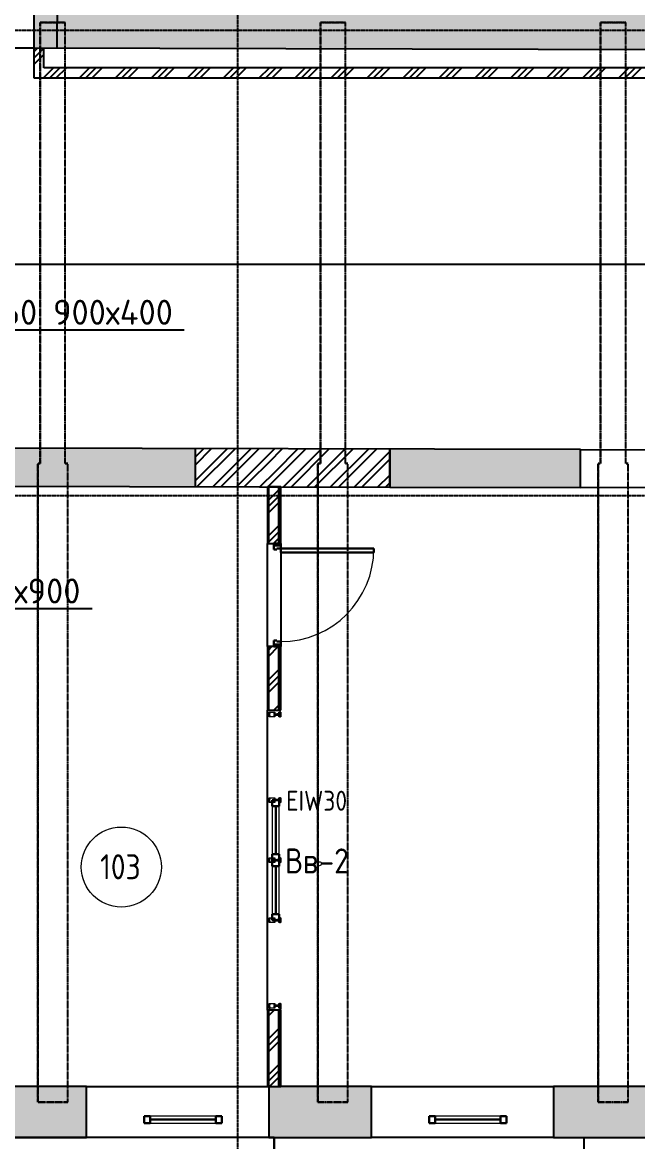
# Model space of a CAD drawing. Header units: millimetres. Extents: x -33838 to 476301, y -41806 to 120107.
# Drawn here: x 16456 to 22603, y 2147 to 13336 of the extents above; entities that cross this region are included whole.
import ezdxf
from ezdxf import colors
from ezdxf.entities.mleader import LeaderData, LeaderLine
from ezdxf.math import Vec2, Vec3

# ---------------------------------------------------------------- set-up
doc = ezdxf.new("R2010")
doc.units = ezdxf.units.MM
for name, pattern in [('ADSK_Линия сетки', [25, 20, -2.5, 0, -2.5]), ('ADSK_Сверху', [4.5, 3, -1.5]), ('ADSK_Снесено', [4.5, 3, -1.5])]:
    doc.linetypes.add(name, pattern=pattern)
for name, color, linetype, lineweight, true_color in [('_ Окна', 5, 'Continuous', 30, 0x0000ff), ('Стены внутренние', 5, 'Continuous', 18, 0x0000ff), ('Стены наружные', 1, 'ADSK_Снесено', 18, 0xff0000), ('Стены штриховка', 5, 'Continuous', 18, 0x0000ff)]:
    doc.layers.add(name, color=color, linetype=linetype, lineweight=lineweight, true_color=true_color)
for name, color, linetype, lineweight in [('Витраж', 251, 'Continuous', 18), ('Двери', 251, 'Continuous', 18), ('Каркас', 7, 'Continuous', 18), ('Марки', 7, 'Continuous', 20), ('Марки помещений', 7, 'Continuous', 20), ('Окна', 251, 'Continuous', 18), ('Перекрытие', 7, 'Continuous', 18), ('Узлы', 7, 'Continuous', 18)]:
    doc.layers.add(name, color=color, linetype=linetype, lineweight=lineweight)
doc.layers.get('Витраж').off()
doc.styles.add('GOST Common_1', font='GOST Common_0.ttf', dxfattribs={"width": 0.9, "height": 200})
doc.styles.add('GOST Common_2', font='GOST Common_0.ttf', dxfattribs={"width": 0.9, "height": 250})
doc.styles.add('ISOCPEUR', font='isocpeur.ttf', dxfattribs={"height": 250})
pattern_1 = [(45, (0, 0), (-179.6051, 179.6051), []), (45, (63.5, 0), (0, 359.2102), []), (45, (-63.5, 0), (0, 359.2102), [])]
pattern_2 = [(45, (0, 0), (-117.8655, 117.8655), []), (45, (78.58, 0), (-117.8655, 117.8655), [])]

# ---------------------------------------------------------------- blocks, each defined once
blk = doc.blocks.new('Витраж-тент со смещением вовне - 60мм 30 сдвиг-1466957-01 План 1-го этажа маркировочный')
at = {"layer": '_ Окна'}
for p, q in [((-387.5, 25), (-387.5, -45)), ((-387.5, 25), (-327.5, 25)), ((-387.5, -45), (-387.5, 25)), ((-327.5, 25), (-327.5, -45)), ((387.5, 25), (327.5, 25)), ((327.5, 25), (327.5, -45)), ((387.5, -45), (387.5, 25)), ((387.5, -45), (387.5, 25)), ((-327.5, -45), (-387.5, -45)), ((-327.5, -10), (327.5, -10)), ((327.5, -45), (387.5, -45))]:
    blk.add_line(p, q, dxfattribs=at)
at = {"layer": 'Окна'}
for p, q in [((327.5, 25), (-327.5, 25)), ((-327.5, -45), (327.5, -45))]:
    blk.add_line(p, q, dxfattribs=at)
blk = doc.blocks.new('Витраж-тент - 60мм СМ4-2279101-01 План 1-го этажа маркировочный')
at = {"layer": '_ Окна'}
for p, q in [((-299.8125, 25), (-299.8125, -45)), ((-299.8125, 25), (-239.8125, 25)), ((-299.8125, -45), (-299.8125, 25)), ((-239.8125, 25), (-239.8125, -45)), ((299.8125, 25), (239.8125, 25)), ((239.8125, 25), (239.8125, -45)), ((299.8125, -45), (299.8125, 25)), ((299.8125, -45), (299.8125, 25)), ((-239.8125, -45), (-299.8125, -45)), ((-239.8125, -10), (239.8125, -10)), ((239.8125, -45), (299.8125, -45))]:
    blk.add_line(p, q, dxfattribs=at)
at = {"layer": 'Окна'}
for p, q in [((239.8125, 25), (-239.8125, 25)), ((-239.8125, -45), (239.8125, -45))]:
    blk.add_line(p, q, dxfattribs=at)
blk = doc.blocks.new('Прямоугольный импост - 48х116-1503859-01 План 1-го этажа маркировочный')
at = {"layer": 'Узлы', "color": 5, "true_color": 0x0000ff}
for p, q in [((-24, 77), (-24, 20)), ((24, 77), (-24, 77)), ((-24, 20), (-18, 20)), ((-21, 23), (-21, 74)), ((-21, 74), (-17, 74)), ((-21, 26), (-21, 23)), ((-21, 23), (-21, 23)), ((-4, 27), (-20, 27)), ((-17, 24), (-16, 24)), ((-15, 72), (-15, 71)), ((-15, 71), (-9, 71)), ((-15, 20), (-12, 20)), ((-11, 21), (-11, 24)), ((-10, 24), (-6, 24)), ((-10, 24), (-10, 22)), ((-10, 22), (-8, 22)), ((-9, 71), (-9, 72)), ((-8, 74), (8, 74)), ((-8, 22), (-8, 2)), ((-8, 2), (-7, 2)), ((-8, -14), (-8, 0)), ((-7, 0), (-8, 0)), ((-6, 2), (-6, 1)), ((-5, 24), (-5, 21)), ((-5, 5), (-5, 23)), ((-3, 5), (-5, 5)), ((-4, 20), (-1, 20)), ((-3, 24), (-3, 25)), ((3, 24), (-3, 24)), ((-3, -1), (-1, 4)), ((-1, 20), (0, 21)), ((0, 21), (1, 20)), ((1, 20), (4, 20)), ((1, 4), (3, -1)), ((3, 25), (3, 24)), ((5, 5), (3, 5)), ((20, 27), (4, 27)), ((5, 21), (5, 24)), ((5, 23), (5, 5)), ((6, 24), (10, 24)), ((6, 1), (6, 2)), ((7, 2), (8, 2)), ((8, 0), (7, 0)), ((8, 2), (8, 22)), ((8, 22), (10, 22)), ((8, -14), (8, 0)), ((9, 72), (9, 71)), ((9, 71), (15, 71)), ((10, 22), (10, 24)), ((11, 24), (11, 21)), ((12, 20), (15, 20)), ((15, 71), (15, 72)), ((16, 24), (17, 24)), ((17, 74), (21, 74)), ((18, 20), (24, 20)), ((21, 74), (21, 23)), ((21, 23), (21, 26)), ((21, 23), (21, 23)), ((24, 20), (24, 77)), ((-24, -20), (-24, -25)), ((-24, -27), (-24, -39)), ((-24, -39), (24, -39)), ((-21, -20), (-23, -20)), ((-23, -25), (-22, -25)), ((-23, -38), (-23, -28)), ((-23, -28), (-22, -28)), ((-7, -38), (-23, -38)), ((-22, -26), (-22, -26)), ((-22, -28), (-19, -33)), ((-18, -23), (-21, -23)), ((-19, -29), (-19, -25)), ((-19, -25), (-16, -25)), ((-17, -32), (-19, -29)), ((-6, -20), (-17, -20)), ((-15, -24), (-15, -22)), ((-15, -22), (-8, -22)), ((-7, -14), (-8, -14)), ((-8, -22), (-8, -23)), ((0, -23), (-8, -23)), ((-7, -14), (-7, -14)), ((-7, -14), (-6, -14)), ((0, -38), (-7, -38)), ((-6, -14), (-4, -14)), ((-5, -19), (-6, -20)), ((-2, -1), (-5, -4)), ((-5, -4), (-5, -14)), ((-5, -4), (5, -4)), ((5, -20), (-5, -20)), ((-5, -20), (-5, -19)), ((-4, -14), (-4, -14)), ((-4, -14), (-4, -14)), ((-4, -14), (-3, -14)), ((-3, -14), (-3, -1)), ((2, -1), (-2, -1)), ((0, -22), (0, -23)), ((0, -23), (0, -22)), ((8, -23), (0, -23)), ((16, -38), (0, -38)), ((5, -4), (2, -1)), ((3, -1), (3, -14)), ((3, -14), (4, -14)), ((4, -14), (4, -14)), ((4, -14), (4, -14)), ((4, -14), (6, -14)), ((5, -4), (5, -14)), ((6, -20), (5, -19)), ((5, -19), (5, -20)), ((6, -14), (7, -14)), ((17, -20), (6, -20)), ((7, -14), (7, -14)), ((8, -14), (7, -14)), ((8, -23), (8, -22)), ((8, -22), (15, -22)), ((15, -22), (15, -24)), ((16, -25), (19, -25)), ((23, -38), (16, -38)), ((17, -22), (17, -22)), ((19, -29), (17, -32)), ((21, -23), (18, -23)), ((19, -25), (19, -29)), ((19, -33), (22, -28)), ((23, -20), (21, -20)), ((22, -22), (22, -22)), ((22, -25), (23, -25)), ((22, -26), (22, -26)), ((22, -28), (23, -28)), ((23, -28), (23, -38)), ((24, -25), (24, -20)), ((24, -39), (24, -27))]:
    blk.add_line(p, q, dxfattribs=at)
at = {"layer": 'Узлы', "color": 5, "lineweight": 9, "true_color": 0x0000ff}
for p, q in [((0, 29), (-2, 27)), ((-2, 27), (-2, -1)), ((2, 27), (0, 29)), ((2, -1), (2, 27)), ((-8, -20), (-8, -14)), ((-6, -24), (-6, -23)), ((6, -24), (-6, -24)), ((-5, -27), (-5, -24)), ((-5, -27), (5, -27)), ((4, -28), (-4, -28)), ((-3, -14), (-3, -20)), ((-3, -27), (-3, -24)), ((3, -14), (3, -20)), ((3, -27), (3, -24)), ((5, -27), (5, -24)), ((6, -23), (6, -24)), ((8, -14), (8, -20))]:
    blk.add_line(p, q, dxfattribs=at)
at = {"layer": 'Узлы', "color": 5, "true_color": 0x0000ff}
for centre, radius, start, end in [((-20, 26), 0.762, 90, 180), ((-17, 23), 1.27, 90, 180), ((-16, 23), 2.29, 180, 225.1897), ((-18, 21), 0.381, 270, 45.1897), ((-17, 72), 1.52, 0, 90), ((-16, 23), 1.27, 0, 90), ((-17, 23), 2.29, 314.8103, 0), ((-15, 21), 0.381, 134.8103, 270), ((-12, 21), 0.762, 270, 0), ((-10, 24), 0.762, 90, 180), ((-10, 22), 0.762, 180, 270), ((-8, 72), 1.52, 90, 180), ((-8, 2), 0.254, 180, 270), ((-8, 0), 0.254, 90, 180), ((-7, 23), 1.52, 360, 90), ((-7, 2), 0.254, 360, 90), ((-7, 1), 0.254, 270, 360), ((-6, 24), 0.762, 0, 90), ((-4, 21), 0.762, 180, 270), ((-4, 25), 1.52, 360, 90), ((0, 4), 3.63, 17.5064, 162.4936), ((0, 4), 1.09, 15, 165), ((4, 25), 1.52, 90, 180), ((4, 21), 0.762, 270, 0), ((6, 24), 0.762, 90, 180), ((7, 23), 1.52, 90, 180), ((7, 2), 0.254, 90, 180), ((7, 1), 0.254, 180, 270), ((8, 72), 1.52, 0, 90), ((8, 2), 0.254, 270, 0), ((8, 0), 0.254, 0, 90), ((10, 24), 0.762, 0, 90), ((10, 22), 0.762, 270, 0), ((12, 21), 0.762, 180, 270), ((17, 72), 1.52, 90, 180), ((16, 23), 1.27, 90, 180), ((17, 23), 2.29, 180, 225.1897), ((15, 21), 0.381, 270, 45.1897), ((17, 23), 1.27, 0, 90), ((16, 23), 2.29, 314.8103, 0), ((18, 21), 0.381, 134.8103, 270), ((20, 26), 0.762, 0, 90), ((-23, -20), 0.508, 90, 180), ((-23, -25), 0.762, 180, 270), ((-22, -27), 1.52, 90, 180), ((-20, -22), 2.29, 134.8103, 180), ((-21, -22), 1.27, 180, 270), ((-22, -27), 1.27, 288.6629, 90), ((-22, -27), 1.02, 270, 90), ((-21, -20), 0.381, 314.8103, 90), ((-18, -32), 1.02, 210, 30), ((-17, -20), 0.381, 90, 225.1897), ((-19, -22), 2.29, 0, 45.1897), ((-18, -22), 1.27, 270, 0), ((-16, -24), 1.52, 270, 0), ((16, -24), 1.52, 180, 270), ((17, -20), 0.381, 314.8103, 90), ((19, -22), 2.29, 134.8103, 180), ((18, -22), 1.27, 180, 270), ((18, -32), 1.02, 150, 330), ((20, -22), 2.29, 0, 45.1897), ((21, -20), 0.381, 90, 225.1897), ((21, -22), 1.27, 270, 0), ((22, -27), 1.27, 90, 251.3371), ((22, -27), 1.02, 90, 270), ((22, -27), 1.52, 360, 90), ((23, -20), 0.508, 0, 90), ((23, -25), 0.762, 270, 0)]:
    blk.add_arc(centre, radius, start, end, dxfattribs=at)
at = {"layer": 'Узлы', "color": 5, "lineweight": 9, "true_color": 0x0000ff}
for centre, radius, start, end in [((-4, -27), 1.38, 200.9416, 339.0732), ((0, -24), 4.19, 234.2873, 305.7127), ((4, -27), 1.38, 200.9416, 339.0732)]:
    blk.add_arc(centre, radius, start, end, dxfattribs=at)
blk = doc.blocks.new('Витраж-тент - 60мм СМ4-2279107-01 План 1-го этажа маркировочный')
at = {"layer": '_ Окна'}
for p, q in [((-299.8125, 25), (-299.8125, -45)), ((-299.8125, 25), (-239.8125, 25)), ((-299.8125, -45), (-299.8125, 25)), ((-239.8125, 25), (-239.8125, -45)), ((299.8125, 25), (239.8125, 25)), ((239.8125, 25), (239.8125, -45)), ((299.8125, -45), (299.8125, 25)), ((299.8125, -45), (299.8125, 25)), ((-239.8125, -45), (-299.8125, -45)), ((-239.8125, -10), (239.8125, -10)), ((239.8125, -45), (299.8125, -45))]:
    blk.add_line(p, q, dxfattribs=at)
at = {"layer": 'Окна'}
for p, q in [((239.8125, 25), (-239.8125, 25)), ((-239.8125, -45), (239.8125, -45))]:
    blk.add_line(p, q, dxfattribs=at)
blk = doc.blocks.new('AC_Дверь_Однопольная - Д-18п 1030х2200h-1983216-01 План 1-го этажа маркировочный')
at = {"layer": 'Двери', "lineweight": 30}
for p, q in [((-465, 996), (-425, 996)), ((-465, 66), (-465, 996)), ((-425, 996), (-425, 66)), ((-515, 66), (-495, 66)), ((-515, -4), (-515, 66)), ((-495, 66), (-465, 66)), ((-495, -4), (-495, 66)), ((-495, 66), (-495, -4)), ((-425, 66), (-465, 66)), ((-465, 66), (-465, 26)), ((-465, 26), (-455, 26)), ((-455, 26), (-455, -4)), ((455, 26), (465, 26)), ((455, -4), (455, 26)), ((465, 66), (495, 66)), ((465, 26), (465, 66)), ((495, 66), (495, -4)), ((495, 66), (515, 66)), ((495, -4), (495, 66)), ((515, 66), (515, -4)), ((-495, -4), (-515, -4)), ((-455, -4), (-495, -4)), ((495, -4), (455, -4)), ((515, -4), (495, -4))]:
    blk.add_line(p, q, dxfattribs=at)
at = {"layer": 'Двери'}
blk.add_arc((-465, 66), 930, 0, 90, dxfattribs=at)
blk = doc.blocks.new('ADSK_Марка_Помещение_ОдноЗначение - Номер-247393-01 План 1-го этажа маркировочный')
at = {"layer": 'Марки помещений'}
blk.add_circle((0, 0), 4, dxfattribs=at)
blk = doc.blocks.new('ADSK_Марка_Стена - Экземпляр_ADSK_Позиция-74353-01 План 1-го этажа маркировочный')
at = {"layer": 'Марки', "lineweight": 9}
blk.add_circle((0, 0), 0.2, dxfattribs=at)

msp = doc.modelspace()

# ---------------------------------------------------------------- hatches: boundary and pattern name
at = {"layer": 'Стены внутренние', "lineweight": 25, "true_color": 0x636466}
h = msp.add_hatch(color=251, dxfattribs=at)
h.paths.add_polyline_path([(16803.74521, 13077.78598), (16805.21333, 13587.78387), (16570.07115, 13588.11533), (16570.07115, 13078.45865), (16720.26114, 13078.0263)])
h.paths.add_polyline_path([(14870.07115, 13083.35243), (14870.07115, 13593.35454), (14385.22336, 13594.59191), (14383.75523, 13084.75238), (14440.23612, 13084.58979)])
msp.add_hatch(color=251, dxfattribs=at).paths.add_polyline_path([(33079.61094, 13030.93279), (33081.07906, 13540.93068), (16805.21333, 13587.78387), (16803.74521, 13077.78598), (32259.56256, 13033.29346)])
h = msp.add_hatch(dxfattribs=at)
h.set_pattern_fill('FP_3', color=251, style=0, pattern_type=2)
h.set_pattern_definition(pattern_1)
h.paths.add_polyline_path([(16670.07115, 12879.92513), (16670.07115, 13078.17079), (16570.07115, 13077.78598), (16570.07115, 12879.92513), (16653.28773, 12879.92513)])
h = msp.add_hatch(dxfattribs=at)
h.set_pattern_fill('FP_3', color=251, style=0, pattern_type=2)
h.set_pattern_definition(pattern_1)
h.paths.add_polyline_path([(32259.56256, 12779.92513), (33330.38488, 12779.92513), (33330.38488, 12879.92513), (16570.07115, 12879.92513), (16570.07115, 12779.92513), (32004.5732, 12779.92513)])
h = msp.add_hatch(color=251, dxfattribs=at)
h.paths.add_polyline_path([(18184.62904, 8694.69354), (18184.62904, 9074.69486), (15803.345, 9080.98931), (15803.345, 8700.98798), (17379.64387, 8696.82135)])
h.paths.add_polyline_path([(14302.34579, 8704.95557), (14303.16521, 9084.95424), (10496.84588, 9095.01597), (10495.84143, 8715.01729), (11263.27398, 8712.98874)])
h.paths.add_polyline_path([(8995.84667, 8718.98223), (8995.84667, 9098.98355), (8133.0233, 9101.26425), (8133.76878, 8721.26096), (8145.58732, 8721.22972)])
h = msp.add_hatch(dxfattribs=at)
h.set_pattern_fill('FP_2', color=251, style=0, pattern_type=2)
h.set_pattern_definition(pattern_2)
h.paths.add_polyline_path([(18986.34278, 8692.57437), (18986.34278, 9072.57569), (18185.63349, 9074.69221), (18185.63349, 8694.69088), (18882.75556, 8692.84818)])
h = msp.add_hatch(dxfattribs=at)
h.set_pattern_fill('FP_2', color=251, style=0, pattern_type=2)
h.set_pattern_definition(pattern_2)
h.paths.add_polyline_path([(20125.76405, 8689.56254), (20125.76405, 9069.56386), (18987.34722, 9072.57304), (18986.34278, 8692.57437)])
h = msp.add_hatch(color=251, dxfattribs=at)
h.paths.add_polyline_path([(29968.84863, 8663.54433), (29968.84863, 9043.54566), (28087.72602, 9048.51803), (28086.12209, 8668.52094)])
h.paths.add_polyline_path([(26104.1609, 8673.75985), (26105.76482, 9053.75694), (23922.61087, 9059.52767), (23922.61087, 8679.52634)])
h.paths.add_polyline_path([(22033.07052, 8684.52096), (22033.40207, 9064.52141), (20126.7685, 9069.56121), (20125.76405, 8689.56254), (21076.6347, 8687.0491)])
h = msp.add_hatch(dxfattribs=at)
h.set_pattern_fill('FP_3', color=251, style=0, pattern_type=2)
h.set_pattern_definition(pattern_1)
h.paths.add_polyline_path([(18967.65708, 6460.27837), (19017.65708, 6460.27837), (19017.65708, 7095.27837), (18917.65708, 7095.27837), (18917.65708, 6460.27837)])
h.paths.add_polyline_path([(18917.65708, 8125.27837), (19017.65708, 8125.27837), (19017.65708, 8692.49159), (18917.65708, 8692.50431), (18917.65708, 8689.56254)])
h = msp.add_hatch(dxfattribs=at)
h.set_pattern_fill('FP_3', color=251, style=0, pattern_type=2)
h.set_pattern_definition(pattern_1)
h.paths.add_polyline_path([(18917.65708, 2696.47811), (19017.65708, 2696.47811), (19017.65708, 3460.27837), (18917.65708, 3460.27837), (18917.65708, 3196.98823)])
at = {"layer": 'Стены наружные', "linetype": 'Continuous', "lineweight": 25, "true_color": 0x636466}
h = msp.add_hatch(color=251, dxfattribs=at)
h.paths.add_polyline_path([(41519.93239, 2186.47811), (42036.9317, 2186.47811), (42036.9317, 2696.47811), (41519.93239, 2696.47811), (41519.93239, 2322.95706)])
h.paths.add_polyline_path([(38947.96606, 2186.47811), (39699.93239, 2186.47811), (39699.93239, 2696.47811), (38672.84784, 2696.47811), (38672.84784, 2186.47811)])
h.paths.add_polyline_path([(36852.84784, 2186.47811), (36852.84784, 2696.47811), (35863.53295, 2696.47811), (35863.53295, 2186.47811), (36718.49822, 2186.47811)])
h.paths.add_polyline_path([(34043.53295, 2186.47811), (34043.53295, 2696.47811), (33055.97355, 2696.47811), (33055.97355, 2186.47811), (33296.26645, 2186.47811)])
h.paths.add_polyline_path([(30252.66651, 2186.47811), (31235.97355, 2186.47811), (31235.97355, 2696.47811), (30252.66651, 2696.47811), (30252.66651, 2400.2196)])
h.paths.add_polyline_path([(28432.66651, 2186.47811), (28432.66651, 2696.47811), (27452.43343, 2696.47811), (27452.43343, 2186.47811), (28180.43343, 2186.47811)])
h.paths.add_polyline_path([(22226.95731, 2186.47811), (22792.43343, 2186.47811), (22792.43343, 2696.47811), (21763.72999, 2696.47811), (21763.72999, 2186.47811), (22064.43343, 2186.47811)])
h.paths.add_polyline_path([(25752.43343, 2186.47811), (25752.43343, 2696.47811), (24492.43343, 2696.47811), (24492.43343, 2186.47811)])
h.paths.add_polyline_path([(16107.48246, 2186.47811), (17097.65708, 2186.47811), (17097.65708, 2696.47811), (16107.48246, 2696.47811), (16107.48246, 2602.68459)])
h.paths.add_polyline_path([(19943.72999, 2186.47811), (19943.72999, 2696.47811), (18917.65708, 2696.47811), (18917.65708, 2186.47811), (18972.64368, 2186.47811)])
h.paths.add_polyline_path([(13865.30571, 2186.47811), (14287.48246, 2186.47811), (14287.48246, 2696.47811), (13310.86317, 2696.47811), (13310.86317, 2186.47811)])
h.paths.add_polyline_path([(11490.86206, 2186.47811), (11490.86206, 2696.47811), (10515.87097, 2696.47811), (10515.87097, 2186.47811)])
h.paths.add_polyline_path([(8272.99741, 2186.47811), (8695.87097, 2186.47811), (8695.87097, 2696.47811), (8272.99741, 2696.47811), (8272.99741, 2599.36727)])

# ---------------------------------------------------------------- linework, layer by layer
at = {"linetype": 'ADSK_Линия сетки', "lineweight": 25}
for p, q in [((18609.91035, -4984.78696), (18609.91035, 44534.78674)), ((-11086.22475, 13256.78828), (57141.71826, 13256.78828)), ((-11086.22475, 8606.78828), (57141.71826, 8606.78828))]:
    msp.add_line(p, q, dxfattribs=at)
at = {"color": 251, "lineweight": 25, "true_color": 0x636466}
for points in [[(46033.2121, 20934.05859), (46033.2121, 43759.20652), (56032.61764, 43759.20652), (56213.94922, 8532.30207), (49933.40071, 8532.30207), (49933.40071, 150.23165), (42036.9317, 150.23165), (42036.9317, 2106.78828), (31235.97355, 2186.47811), (31336.39547, 2185.73719), (31336.39547, -2732.56685), (18972.64368, -2732.56685), (18972.64368, 2186.47811), (8272.99741, 2186.47811), (8272.99741, 272.0206), (290.4987, 306.78828), (290.4987, 8529.25245)], [(771.12615, 10918.39612), (46719.85223, 10918.39612), (46719.85223, 20904.56631), (46033.2121, 20934.05859)]]:
    msp.add_lwpolyline(points, dxfattribs=at)
at = {"layer": 'Каркас', "color": 251, "linetype": 'ADSK_Сверху', "lineweight": 25, "true_color": 0x636466}
for p, q in [((16633.47939, 13335.57109), (16883.47939, 13335.57109)), ((16883.47939, 13335.57109), (16633.47939, 13335.57109)), ((16633.47939, 13335.57109), (16633.47939, 8926.99739)), ((16633.47939, 8926.99739), (16633.47939, 13335.57109)), ((16883.47939, 8926.99739), (16883.47939, 13335.57109)), ((16883.47939, 8926.99739), (16883.47939, 13335.57109)), ((19433.47939, 13335.57109), (19683.47939, 13335.57109)), ((19683.47939, 13335.57109), (19433.47939, 13335.57109)), ((19433.47939, 13335.57109), (19433.47939, 8926.99739)), ((19433.47939, 8926.99739), (19433.47939, 13335.57109)), ((19683.47939, 8926.99739), (19683.47939, 13335.57109)), ((19683.47939, 8926.99739), (19683.47939, 13335.57109)), ((22233.47939, 13335.57109), (22483.47939, 13335.57109)), ((22483.47939, 13335.57109), (22233.47939, 13335.57109)), ((22233.47939, 13335.57109), (22233.47939, 8926.99739)), ((22233.47939, 8926.99739), (22233.47939, 13335.57109)), ((22483.47939, 8926.99739), (22483.47939, 13335.57109)), ((22483.47939, 8926.99739), (22483.47939, 13335.57109)), ((16633.47939, 8926.99739), (16608.47939, 8926.99739)), ((16608.47939, 8926.99739), (16608.47939, 2540.01988)), ((16608.47939, 8926.99739), (16633.47939, 8926.99739)), ((16608.47939, 2540.01988), (16608.47939, 8926.99739)), ((16908.47939, 8926.99739), (16883.47939, 8926.99739)), ((16883.47939, 8926.99739), (16908.47939, 8926.99739)), ((16908.47939, 2540.01988), (16908.47939, 8926.99739)), ((16908.47939, 2540.01988), (16908.47939, 8926.99739)), ((19433.47939, 8926.99739), (19408.47939, 8926.99739)), ((19408.47939, 8926.99739), (19408.47939, 2540.01988)), ((19408.47939, 8926.99739), (19433.47939, 8926.99739)), ((19408.47939, 2540.01988), (19408.47939, 8926.99739)), ((19708.47939, 8926.99739), (19683.47939, 8926.99739)), ((19683.47939, 8926.99739), (19708.47939, 8926.99739)), ((19708.47939, 2540.01988), (19708.47939, 8926.99739)), ((19708.47939, 2540.01988), (19708.47939, 8926.99739)), ((22233.47939, 8926.99739), (22208.47939, 8926.99739)), ((22208.47939, 8926.99739), (22208.47939, 2540.01988)), ((22208.47939, 8926.99739), (22233.47939, 8926.99739)), ((22208.47939, 2540.01988), (22208.47939, 8926.99739)), ((22508.47939, 8926.99739), (22483.47939, 8926.99739)), ((22483.47939, 8926.99739), (22508.47939, 8926.99739)), ((22508.47939, 2540.01988), (22508.47939, 8926.99739)), ((22508.47939, 2540.01988), (22508.47939, 8926.99739)), ((16608.47939, 2540.01988), (16908.47939, 2540.01988)), ((16908.47939, 2540.01988), (16608.47939, 2540.01988)), ((19408.47939, 2540.01988), (19708.47939, 2540.01988)), ((19708.47939, 2540.01988), (19408.47939, 2540.01988)), ((22208.47939, 2540.01988), (22508.47939, 2540.01988)), ((22508.47939, 2540.01988), (22208.47939, 2540.01988))]:
    msp.add_line(p, q, dxfattribs=at)
at = {"layer": 'Перекрытие', "color": 251, "lineweight": 25, "true_color": 0x636466}
for p, q in [((18972.64368, 2186.47811), (18972.64368, -2732.56685)), ((22064.43343, 2186.47811), (22064.43343, 1994.47811))]:
    msp.add_line(p, q, dxfattribs=at)
at = {"layer": 'Стены внутренние', "color": 251, "lineweight": 25, "true_color": 0x636466}
for p, q in [((16570.07115, 13588.46077), (16570.07115, 13078.45865)), ((16803.74521, 13077.78598), (16805.21333, 13587.78387)), ((16570.07115, 13078.45865), (14870.07115, 13083.35243)), ((16570.07115, 13078.45865), (16570.07115, 12779.92513)), ((33430.38488, 13029.92302), (16570.07115, 13078.45865)), ((16670.07115, 12879.92513), (16670.07115, 13078.17079)), ((33330.38488, 12879.92513), (16670.07115, 12879.92513)), ((16570.07115, 12779.92513), (33430.38488, 12779.92513)), ((22033.40207, 9064.52141), (15803.345, 9080.98931)), ((18184.62904, 8694.69354), (18185.63349, 9074.69221)), ((20126.7685, 9069.56121), (20125.76405, 8689.56254)), ((20125.76405, 8689.56254), (20126.7685, 9069.56121)), ((22033.07052, 8684.52096), (22033.40207, 9064.52141)), ((22033.40207, 9064.52141), (23922.61087, 9059.52767)), ((16219.48246, 8699.888), (20125.76405, 8689.56254)), ((18905.65708, 8692.50431), (18905.65708, 8125.27837)), ((19037.65708, 8692.50431), (18905.65708, 8692.50431)), ((19037.65708, 8125.27837), (19037.65708, 8692.50431)), ((20125.76405, 8689.56254), (22033.07052, 8684.52096)), ((23921.53672, 8679.52918), (22033.07052, 8684.52096)), ((18905.65708, 8125.27837), (18967.65708, 8125.27837)), ((18905.65708, 7095.27837), (18905.65708, 8125.27837)), ((19037.65708, 8035.27837), (19037.65708, 7145.27837)), ((18905.65708, 7095.27837), (18905.65708, 6460.27837)), ((18967.65708, 7095.27837), (18905.65708, 7095.27837)), ((19037.65708, 6460.27837), (19037.65708, 7095.27837)), ((18905.65708, 6460.27837), (19037.65708, 6460.27837)), ((18905.65708, 3460.27837), (18905.65708, 6460.27837)), ((18905.65708, 3460.27837), (18905.65708, 2696.47811)), ((19037.65708, 3460.27837), (18905.65708, 3460.27837)), ((19037.65708, 2696.47811), (19037.65708, 3460.27837)), ((18905.65708, 2696.47811), (19037.65708, 2696.47811))]:
    msp.add_line(p, q, dxfattribs=at)
at = {"layer": 'Стены внутренние', "color": 251, "linetype": 'ADSK_Сверху', "lineweight": 25, "true_color": 0x636466}
for p, q in [((18921.65569, 5584.27837), (18921.65569, 5536.27837)), ((19037.65569, 5536.27837), (19037.65569, 5584.27837)), ((18921.65569, 4384.27837), (18921.65569, 4336.27837)), ((19037.65569, 4336.27837), (19037.65569, 4384.27837)), ((18921.65569, 3528.27837), (18921.65569, 3460.27837)), ((19037.65569, 3460.27837), (19037.65569, 3528.27837)), ((19037.65569, 3460.27837), (18921.65569, 3460.27837))]:
    msp.add_line(p, q, dxfattribs=at)
at = {"layer": 'Стены наружные', "color": 251, "linetype": 'Continuous', "lineweight": 25, "true_color": 0x636466}
for p, q in [((17097.65708, 2696.47811), (16219.48246, 2696.47811)), ((17097.65708, 2186.47811), (17097.65708, 2696.47811)), ((17097.65708, 2696.47811), (18905.65708, 2696.47811)), ((18917.65708, 2696.47811), (18917.65708, 2186.47811)), ((19943.72999, 2696.47811), (19037.65708, 2696.47811)), ((19943.72999, 2186.47811), (19943.72999, 2696.47811)), ((19943.72999, 2696.47811), (21763.72999, 2696.47811)), ((22792.43343, 2696.47811), (21763.72999, 2696.47811)), ((21763.72999, 2696.47811), (21763.72999, 2186.47811)), ((16107.48246, 2186.47811), (17097.65708, 2186.47811)), ((18917.65708, 2186.47811), (17097.65708, 2186.47811)), ((18917.65708, 2186.47811), (19943.72999, 2186.47811)), ((21763.72999, 2186.47811), (19943.72999, 2186.47811)), ((21763.72999, 2186.47811), (22792.43343, 2186.47811))]:
    msp.add_line(p, q, dxfattribs=at)
at = {"layer": 'Стены штриховка', "color": 251, "lineweight": 25, "true_color": 0x636466}
for p, q in [((18907.65708, 8125.27837), (18907.65708, 8692.50431)), ((18917.65708, 8125.27837), (18917.65708, 8692.50431)), ((19017.65708, 8125.27837), (19017.65708, 8692.50431)), ((19026.65708, 8125.27837), (19026.65708, 8692.50431)), ((18907.65708, 6460.27837), (18907.65708, 7095.27837)), ((18917.65708, 6460.27837), (18917.65708, 7095.27837)), ((19017.65708, 6460.27837), (19017.65708, 7095.27837)), ((19026.65708, 6460.27837), (19026.65708, 7095.27837)), ((18907.65708, 2696.47811), (18907.65708, 3460.27837)), ((18917.65708, 2696.47811), (18917.65708, 3460.27837)), ((19017.65708, 2696.47811), (19017.65708, 3460.27837)), ((19026.65708, 2696.47811), (19026.65708, 3460.27837))]:
    msp.add_line(p, q, dxfattribs=at)

# ---------------------------------------------------------------- block references
at = {"layer": '_ Окна', "color": 251, "lineweight": 25, "true_color": 0x636466}
for name, p, rotation in [('Витраж-тент - 60мм СМ4-2279101-01 План 1-го этажа маркировочный', (18997.65708, 5260.27837), 269.9999999999999), ('Витраж-тент - 60мм СМ4-2279107-01 План 1-го этажа маркировочный', (18997.65708, 4660.27837), 269.9999999999999), ('Витраж-тент со смещением вовне - 60мм 30 сдвиг-1466957-01 План 1-го этажа маркировочный', (18060.15708, 2356.47811), 180), ('Витраж-тент со смещением вовне - 60мм 30 сдвиг-1466957-01 План 1-го этажа маркировочный', (20906.22999, 2356.47811), 180)]:
    msp.add_blockref(name, p, dxfattribs=dict(at, rotation=rotation))
at = {"layer": 'Витраж', "color": 251, "lineweight": 25, "true_color": 0x636466, "extrusion": (0, 0, -1), "rotation": 270.0000000000001}
for p in [(-18998.15708, 6416.27837), (-18998.15708, 4960.27837), (-18998.15708, 4360.27837), (-18998.15708, 3504.27837)]:
    msp.add_blockref('Прямоугольный импост - 48х116-1503859-01 План 1-го этажа маркировочный', p, dxfattribs=at)
at = {"layer": 'Двери', "color": 251, "lineweight": 25, "true_color": 0x636466, "rotation": 269.9999999999999}
msp.add_blockref('AC_Дверь_Однопольная - Д-18п 1030х2200h-1983216-01 План 1-го этажа маркировочный', (18971.65708, 7610.27837), dxfattribs=at)
at = {"layer": 'Марки', "color": 251, "lineweight": 25, "true_color": 0x636466, "xscale": 99.99999999999993, "yscale": 99.99999999999993, "zscale": 99.99999999999993}
msp.add_blockref('ADSK_Марка_Стена - Экземпляр_ADSK_Позиция-74353-01 План 1-го этажа маркировочный', (19423.50224, 4924.62973), dxfattribs=at)
at = {"layer": 'Марки помещений', "color": 251, "lineweight": 25, "true_color": 0x636466, "xscale": 99.99999999999993, "yscale": 99.99999999999993, "zscale": 99.99999999999993}
msp.add_blockref('ADSK_Марка_Помещение_ОдноЗначение - Номер-247393-01 План 1-го этажа маркировочный', (17444.26658, 4891.38961), dxfattribs=at)
at = {"layer": 'Узлы', "color": 251, "lineweight": 25, "true_color": 0x636466, "extrusion": (0, 0, -1), "rotation": 270.0000000000001}
msp.add_blockref('Прямоугольный импост - 48х116-1503859-01 План 1-го этажа маркировочный', (-18998.15708, 5560.27837), dxfattribs=at)

# ---------------------------------------------------------------- texts
at = {"layer": 'Марки', "color": 251, "lineweight": 25, "true_color": 0x636466, "attachment_point": 1}
for s, insert, char_height, width, style in [('EIW30', (19091.5714, 5654.2567), 200, 779.24025, 'GOST Common_1'), ('Вв', (19079.4214, 5077.61087), 250, 418.480875, 'GOST Common_2'), ('-2', (19424.70265, 5077.61087), 250, 389.620125, 'GOST Common_2')]:
    msp.add_mtext(s, dxfattribs=dict(at, insert=insert, char_height=char_height, width=width, style=style))
at = {"layer": 'Марки помещений', "color": 251, "lineweight": 25, "true_color": 0x636466, "insert": (17231.85933, 5019.11468), "char_height": 250, "width": 526.7086875, "attachment_point": 1, "style": 'GOST Common_2'}
msp.add_mtext('103', dxfattribs=at)

# ---------------------------------------------------------------- leaders
at = {"ltscale": 10}
ml = msp.add_multileader_mtext('Standard', dxfattribs=at)
ml.set_content('РРК-1D-60 900х400\\Pl 10000', color=256, style='ISOCPEUR')
ml.set_leader_properties()
ml.build(insert=Vec2(0, 0))
ml.multileader.update_dxf_attribs({"text_left_attachment_type": 6, "text_right_attachment_type": 6, "dogleg_length": 0.36, "arrow_head_size": 0.18})
ctx = ml.context
ctx.base_point, ctx.char_height, ctx.arrow_head_size, ctx.landing_gap_size, ctx.plane_origin = Vec3(14966.88547, 10262.90637), 250, 0.18, 0.09, Vec3(14243.97304, 9176.62068)
ctx.left_attachment, ctx.right_attachment = 6, 6
notes = []
notes.append((ctx, [(1, (1, 1, 0), (14966.52547, 10262.90637), (1, 0), 0.36, [(0, [(14393.59286, 9176.62068)], 0, [])])]))
ctx.mtext.insert, ctx.mtext.flow_direction = Vec3(14966.97547, 10562.90637), 5
ml = msp.add_multileader_mtext('Standard', dxfattribs=at)
ml.set_content('400х900', color=256, style='ISOCPEUR')
ml.set_leader_properties()
ml.build(insert=Vec2(0, 0))
ml.multileader.update_dxf_attribs({"text_left_attachment_type": 6, "text_right_attachment_type": 6, "dogleg_length": 0.36, "arrow_head_size": 0.18})
ctx = ml.context
ctx.base_point, ctx.char_height, ctx.arrow_head_size, ctx.landing_gap_size, ctx.plane_origin = Vec3(15835.46388, 7476.49398), 250, 0.18, 0.09, Vec3(14843.55258, 8317.58488)
ctx.left_attachment, ctx.right_attachment, ctx.text_align_type = 6, 6, 2
notes.append((ctx, [(0, (1, 1, 0), (15835.10388, 7476.49398), (1, 0), 0.36, [(0, [(14843.55258, 8317.58488)], 0, [])])]))
ctx.mtext.insert, ctx.mtext.alignment, ctx.mtext.flow_direction = Vec3(17035.55388, 7776.49398), 3, 5
for ctx, leaders in notes:
    for number, flags, end, landing, length, lines in leaders:
        leader = LeaderData()
        leader.index, (leader.has_last_leader_line, leader.has_dogleg_vector, leader.attachment_direction) = number, flags
        leader.last_leader_point, leader.dogleg_vector, leader.dogleg_length = Vec3(end), Vec3(landing), length
        for number, points, colour, breaks in lines:
            line = LeaderLine()
            line.index, line.vertices, line.color, line.breaks = number, Vec3.list(points), colors.encode_raw_color(colour), breaks
            leader.lines.append(line)
        ctx.leaders.append(leader)

doc.saveas('drawing.dxf')
